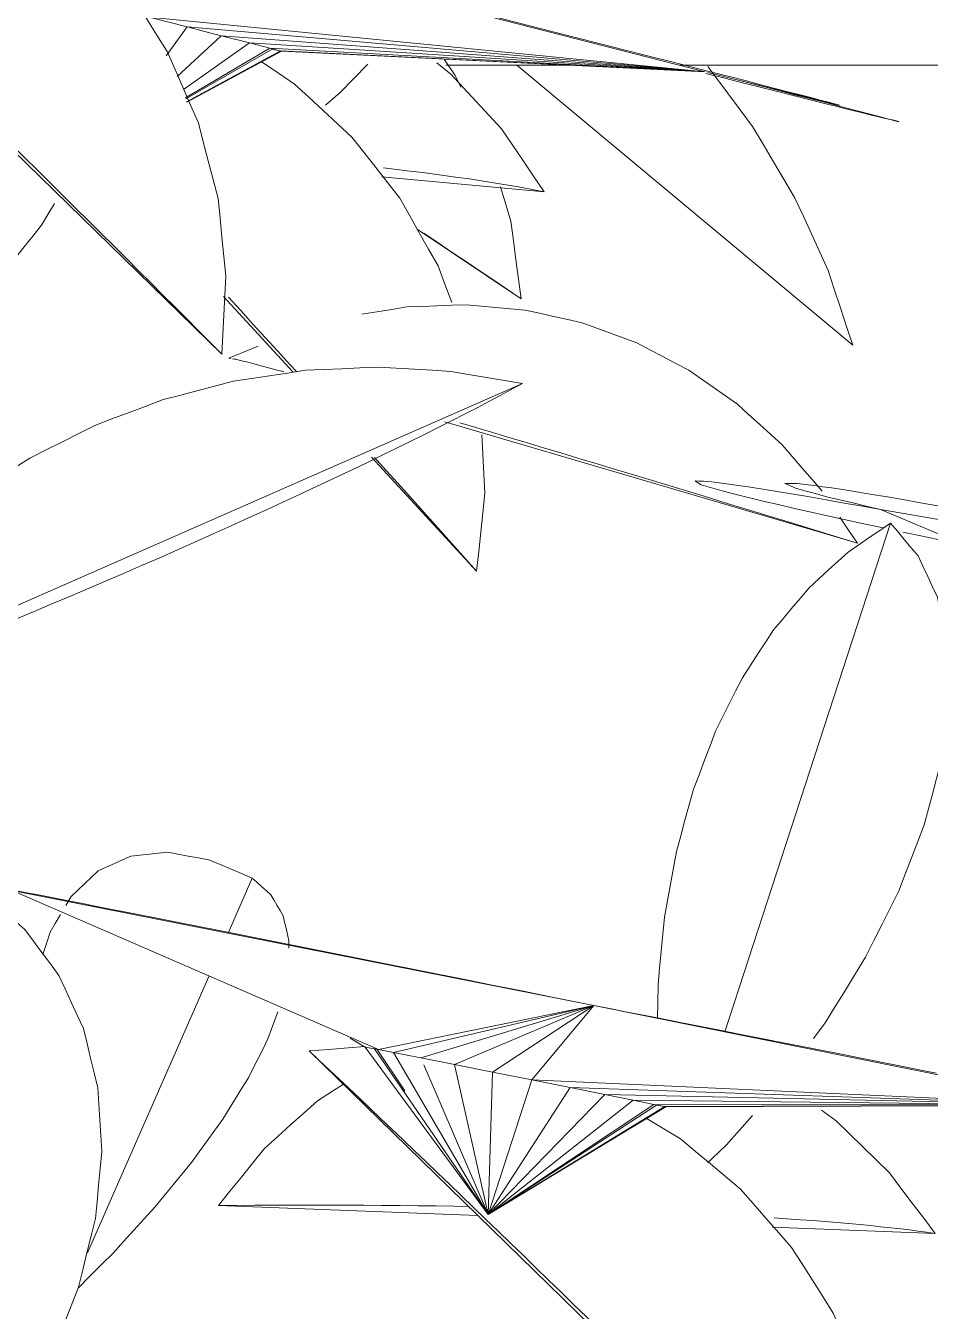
# Model space of a CAD drawing. Header units: metres. Extents: x 13.9 to 26.7, y -0.2 to 3.2.
# Drawn here: x 17.0967 to 17.1461, y 2.4348 to 2.5049 of the extents above; entities that cross this region are included whole.
import ezdxf

# ---------------------------------------------------------------- set-up
doc = ezdxf.new("R2010")
doc.units = ezdxf.units.M
for name, color, linetype, lineweight in [('Importações nas famílias', 10, 'Continuous', 5), ('Quadro estrutural', 7, 'Continuous', 5), ('Vegetação', 7, 'Continuous', 5)]:
    doc.layers.add(name, color=color, linetype=linetype, lineweight=lineweight)

# ---------------------------------------------------------------- blocks, each defined once
blk = doc.blocks.new('Planta_pergolado_12200 - plantas pergolado_skp_Component_12-V1716-Corte 1')
at = {"layer": 'Importações nas famílias'}
for p, q in [((17.11129, 2.486057), (17.107499, 2.490165)), ((17.108442, 2.489397), (17.107772, 2.490125)), ((17.111498, 2.486057), (17.111126, 2.486465)), ((17.121317, 2.475191), (17.115585, 2.481402)), ((17.116389, 2.480674), (17.115738, 2.481392))]:
    blk.add_line(p, q, dxfattribs=at)
at = {"layer": 'Importações nas famílias', "flags": 128}
for points in [[(17.109622, 2.502945), (17.110504, 2.50235), (17.111385, 2.501756)], [(17.111385, 2.501756), (17.112164, 2.501033), (17.112942, 2.50031), (17.113721, 2.499588), (17.1145, 2.498865)], [(17.1145, 2.498865), (17.115157, 2.498032), (17.115814, 2.497198), (17.116472, 2.496364), (17.117129, 2.495531)], [(17.117129, 2.495531), (17.11765, 2.494606), (17.118171, 2.493681), (17.118692, 2.492755), (17.119212, 2.49183)], [(17.119212, 2.49183), (17.119584, 2.490835), (17.119956, 2.489841)], [(17.111126, 2.486465), (17.110455, 2.487198), (17.109784, 2.487931), (17.109113, 2.488664), (17.108442, 2.489397)], [(17.121609, 2.482622), (17.121661, 2.481559), (17.121713, 2.480496), (17.121765, 2.479432)], [(17.118909, 2.477878), (17.118279, 2.478577), (17.117649, 2.479276), (17.117019, 2.479975), (17.116389, 2.480674)], [(17.121765, 2.479432), (17.121653, 2.478372), (17.121541, 2.477311), (17.121429, 2.476251), (17.121317, 2.475191)], [(17.121317, 2.475191), (17.120715, 2.475863), (17.120113, 2.476534), (17.119511, 2.477206), (17.118909, 2.477878)]]:
    blk.add_lwpolyline(points, dxfattribs=at)
blk = doc.blocks.new('Planta_pergolado_12200 - plantas pergolado_skp_Component_12-V1717-Corte 1')
at = {"layer": 'Importações nas famílias'}
for p, q in [((17.119139, 2.502914), (17.119917, 2.502294)), ((17.095572, 2.498575), (17.086016, 2.499449)), ((17.094925, 2.498983), (17.093942, 2.499044)), ((17.124993, 2.495884), (17.116153, 2.496692))]:
    blk.add_line(p, q, dxfattribs=at)
at = {"layer": 'Importações nas famílias', "flags": 128}
for points in [[(17.08868, 2.502415), (17.08944, 2.50303), (17.090199, 2.503644)], [(17.086016, 2.499449), (17.086682, 2.500191), (17.087348, 2.500932), (17.088014, 2.501674), (17.08868, 2.502415)], [(17.119917, 2.502294), (17.120604, 2.501547), (17.121292, 2.5008), (17.121979, 2.500053), (17.122667, 2.499306)], [(17.089974, 2.499262), (17.088985, 2.499309), (17.087995, 2.499355), (17.087005, 2.499402), (17.086016, 2.499449)], [(17.093942, 2.499044), (17.09295, 2.499099), (17.091958, 2.499153), (17.090966, 2.499207), (17.089974, 2.499262)], [(17.122667, 2.499306), (17.123248, 2.498451), (17.12383, 2.497595), (17.124412, 2.496739), (17.124993, 2.495884)], [(17.118381, 2.496924), (17.117668, 2.49701), (17.116955, 2.497096), (17.116241, 2.497182)], [(17.120928, 2.496576), (17.120291, 2.496663), (17.119655, 2.49675), (17.119018, 2.496837), (17.118381, 2.496924)], [(17.12314, 2.496228), (17.122587, 2.496315), (17.122034, 2.496402), (17.121481, 2.496489), (17.120928, 2.496576)], [(17.124993, 2.495884), (17.12453, 2.49597), (17.124067, 2.496056), (17.123604, 2.496142), (17.12314, 2.496228)]]:
    blk.add_lwpolyline(points, dxfattribs=at)
blk = doc.blocks.new('Planta_pergolado_12200 - plantas pergolado_skp_Component_17-V1719-Corte 1')
at = {"layer": 'Importações nas famílias'}
for p, q in [((17.109373, 2.508674), (17.133794, 2.502422)), ((17.133794, 2.502422), (17.103455, 2.505395)), ((17.105521, 2.504869), (17.103455, 2.505395)), ((17.104379, 2.50329), (17.105521, 2.504869)), ((17.104977, 2.502162), (17.107386, 2.504393)), ((17.107386, 2.504393), (17.105521, 2.504869)), ((17.105521, 2.504869), (17.133794, 2.502422)), ((17.108923, 2.503999), (17.107386, 2.504393)), ((17.107386, 2.504393), (17.133794, 2.502422)), ((17.105318, 2.501456), (17.108923, 2.503999)), ((17.105437, 2.500999), (17.110028, 2.503715)), ((17.105452, 2.500942), (17.110165, 2.503664)), ((17.133794, 2.502422), (17.108923, 2.503999)), ((17.110028, 2.503715), (17.108923, 2.503999)), ((17.133794, 2.502422), (17.110028, 2.503715)), ((17.110504, 2.50359), (17.110028, 2.503715)), ((17.11067, 2.503541), (17.110165, 2.503664)), ((17.110504, 2.50359), (17.110623, 2.503558)), ((17.110623, 2.503558), (17.105493, 2.500786)), ((17.105497, 2.500768), (17.11067, 2.503541)), ((17.110623, 2.503558), (17.11067, 2.503541)), ((17.110623, 2.503558), (17.133794, 2.502422)), ((17.11067, 2.503541), (17.133794, 2.502422))]:
    blk.add_line(p, q, dxfattribs=at)
at = {"layer": 'Importações nas famílias', "flags": 128}
for points in [[(17.120121, 2.505974), (17.121466, 2.505633), (17.12281, 2.505291), (17.124155, 2.50495), (17.1255, 2.504609)], [(17.1255, 2.504609), (17.126785, 2.504282), (17.128071, 2.503954), (17.129357, 2.503627), (17.130642, 2.5033)], [(17.130642, 2.5033), (17.131759, 2.503015), (17.132876, 2.502729), (17.133993, 2.502444), (17.13511, 2.502159)], [(17.136939, 2.501546), (17.1359, 2.501808), (17.134862, 2.50207), (17.133823, 2.502332)], [(17.137576, 2.501472), (17.13663, 2.501709), (17.135685, 2.501947), (17.134739, 2.502184), (17.133941, 2.502385)], [(17.13511, 2.502159), (17.135963, 2.50194), (17.136816, 2.501721), (17.137669, 2.501502), (17.138521, 2.501283)], [(17.1358, 2.50191), (17.136803, 2.501654), (17.137806, 2.501397)], [(17.140374, 2.500682), (17.139515, 2.500898), (17.138656, 2.501114), (17.137798, 2.50133), (17.136939, 2.501546)], [(17.14009, 2.500845), (17.139462, 2.501002), (17.138833, 2.501158), (17.138205, 2.501315), (17.137576, 2.501472)], [(17.137806, 2.501397), (17.138614, 2.50119), (17.139422, 2.500983), (17.140231, 2.500776), (17.141039, 2.500568)], [(17.138521, 2.501283), (17.139037, 2.501149), (17.139553, 2.501015), (17.140069, 2.500881), (17.140584, 2.500747)], [(17.141123, 2.500597), (17.140865, 2.500659), (17.140607, 2.500721), (17.140348, 2.500783), (17.14009, 2.500845)], [(17.142855, 2.500063), (17.142235, 2.500218), (17.141614, 2.500372), (17.140994, 2.500527), (17.140374, 2.500682)], [(17.140584, 2.500747), (17.140719, 2.500709), (17.140853, 2.500672), (17.140988, 2.500634), (17.141123, 2.500597)], [(17.141039, 2.500568), (17.141597, 2.500424), (17.142156, 2.50028), (17.142714, 2.500135), (17.143273, 2.499991)], [(17.144213, 2.499729), (17.143873, 2.499813), (17.143534, 2.499896), (17.143194, 2.499979), (17.142855, 2.500063)], [(17.143273, 2.499991), (17.143544, 2.49992), (17.143814, 2.499848), (17.144085, 2.499776), (17.144355, 2.499705)], [(17.144355, 2.499705), (17.14432, 2.499711), (17.144284, 2.499717), (17.144249, 2.499723), (17.144213, 2.499729)]]:
    blk.add_lwpolyline(points, dxfattribs=at)
blk = doc.blocks.new('Planta_pergolado_12200 - plantas pergolado_skp_Component_16-V1720-Corte 1')
for name in ['Planta_pergolado_12200 - plantas pergolado_skp_Component_17-V1719-Corte 1', 'Planta_pergolado_12200 - plantas pergolado_skp_Component_12-V1717-Corte 1', 'Planta_pergolado_12200 - plantas pergolado_skp_Component_12-V1716-Corte 1']:
    blk.add_blockref(name, (0, 0))
blk = doc.blocks.new('Planta_pergolado_12200 - plantas pergolado_skp_Component_12-V1749-Corte 1')
at = {"layer": 'Importações nas famílias'}
for p, q in [((17.117066, 2.515146), (17.121926, 2.527788)), ((17.111775, 2.516543), (17.111983, 2.517428)), ((17.114112, 2.507461), (17.116957, 2.514863)), ((17.111149, 2.513889), (17.111358, 2.514773)), ((17.119595, 2.507668), (17.118913, 2.506843)), ((17.113873, 2.501299), (17.113075, 2.500608))]:
    blk.add_line(p, q, dxfattribs=at)
at = {"layer": 'Importações nas famílias', "flags": 128}
for points in [[(17.11996, 2.531407), (17.120518, 2.531866), (17.121076, 2.532325), (17.121634, 2.532784), (17.122192, 2.533243)], [(17.117912, 2.529216), (17.118424, 2.529764), (17.118936, 2.530312), (17.119448, 2.53086), (17.11996, 2.531407)], [(17.116071, 2.526693), (17.116531, 2.527323), (17.116992, 2.527954), (17.117452, 2.528585), (17.117912, 2.529216)], [(17.114458, 2.523865), (17.114861, 2.524572), (17.115265, 2.525279), (17.115668, 2.525986), (17.116071, 2.526693)], [(17.127265, 2.524845), (17.127115, 2.524032), (17.126965, 2.523219), (17.126815, 2.522405), (17.126665, 2.521592)], [(17.11309, 2.520765), (17.113432, 2.52154), (17.113774, 2.522315), (17.114116, 2.52309), (17.114458, 2.523865)], [(17.126665, 2.521592), (17.12639, 2.520736), (17.126116, 2.51988), (17.125841, 2.519023), (17.125567, 2.518167)], [(17.111983, 2.517428), (17.11226, 2.518262), (17.112537, 2.519097), (17.112813, 2.519931), (17.11309, 2.520765)], [(17.125567, 2.518167), (17.125174, 2.517287), (17.124781, 2.516408), (17.124389, 2.515529), (17.123996, 2.514649)], [(17.123996, 2.514649), (17.123494, 2.513768), (17.122993, 2.512886), (17.122491, 2.512004), (17.12199, 2.511122)], [(17.110597, 2.510188), (17.110735, 2.511113), (17.110873, 2.512039), (17.111011, 2.512964), (17.111149, 2.513889)], [(17.12199, 2.511122), (17.121391, 2.510259), (17.120792, 2.509395), (17.120194, 2.508531), (17.119595, 2.507668)], [(17.110473, 2.508393), (17.110531, 2.509233), (17.110597, 2.510188)], [(17.115371, 2.502833), (17.114622, 2.502066), (17.113873, 2.501299)]]:
    blk.add_lwpolyline(points, dxfattribs=at)
blk = doc.blocks.new('Planta_pergolado_12200 - plantas pergolado_skp_Component_16-V1751-Corte 1')
blk.add_blockref('Planta_pergolado_12200 - plantas pergolado_skp_Component_12-V1749-Corte 1', (0, 0))
blk = doc.blocks.new('Planta_pergolado_12200 - plantas pergolado_skp_-3067460-Corte 1')
for name in ['Planta_pergolado_12200 - plantas pergolado_skp_Component_16-V1751-Corte 1', 'Planta_pergolado_12200 - plantas pergolado_skp_Component_16-V1720-Corte 1']:
    blk.add_blockref(name, (0, 0))
blk = doc.blocks.new('Planta_pergolado_12200 - plantas pergolado_skp_-3067465-Corte 1')
blk.add_blockref('Planta_pergolado_12200 - plantas pergolado_skp_-3067460-Corte 1', (0, 0))
blk = doc.blocks.new('Planta_pergolado_12200 - plantas pergolado_skp_Component_12-V2230-Corte 1')
at = {"layer": 'Importações nas famílias'}
for p, q in [((17.119549, 2.50311), (17.120146, 2.502229)), ((17.120146, 2.502229), (17.12045, 2.501586)), ((17.123749, 2.490047), (17.118065, 2.493839))]:
    blk.add_line(p, q, dxfattribs=at)
at = {"layer": 'Importações nas famílias', "flags": 128}
for points in [[(17.105918, 2.514273), (17.106802, 2.513944), (17.107799, 2.513573)], [(17.107799, 2.513573), (17.108727, 2.513053), (17.109655, 2.512533), (17.110582, 2.512013)], [(17.122625, 2.49615), (17.122875, 2.495306), (17.123177, 2.494283)], [(17.123177, 2.494283), (17.12332, 2.493224), (17.123463, 2.492165), (17.123606, 2.491106), (17.123749, 2.490047)], [(17.120769, 2.492051), (17.11999, 2.492574), (17.119212, 2.493097), (17.118433, 2.49362)], [(17.123749, 2.490047), (17.123004, 2.490548), (17.122259, 2.491049), (17.121514, 2.49155), (17.120769, 2.492051)]]:
    blk.add_lwpolyline(points, dxfattribs=at)
blk = doc.blocks.new('Planta_pergolado_12200 - plantas pergolado_skp_Component_16-V2233-Corte 1')
blk.add_blockref('Planta_pergolado_12200 - plantas pergolado_skp_Component_12-V2230-Corte 1', (0, 0))
blk = doc.blocks.new('Planta_pergolado_12200 - plantas pergolado_skp_-3067414-Corte 1')
blk.add_blockref('Planta_pergolado_12200 - plantas pergolado_skp_Component_16-V2233-Corte 1', (0, 0))
blk = doc.blocks.new('Planta_pergolado_12200 - plantas pergolado_skp_Component_12-V2301-Corte 1')
at = {"layer": 'Importações nas famílias'}
blk.add_line((17.107411, 2.487022), (17.075833, 2.517838), dxfattribs=at)
at = {"layer": 'Importações nas famílias', "flags": 128}
for points in [[(17.075833, 2.517838), (17.0769, 2.517916), (17.077967, 2.517994), (17.078901, 2.518063)], [(17.077996, 2.515801), (17.077455, 2.51631), (17.076914, 2.516819), (17.076374, 2.517328), (17.075833, 2.517838)], [(17.08034, 2.513575), (17.079754, 2.514131), (17.079168, 2.514688), (17.078582, 2.515244), (17.077996, 2.515801)], [(17.09428, 2.514126), (17.095191, 2.513578), (17.096102, 2.513031)], [(17.082838, 2.511185), (17.082214, 2.511782), (17.081589, 2.51238), (17.080964, 2.512977), (17.08034, 2.513575)], [(17.096102, 2.513031), (17.096918, 2.51235), (17.097733, 2.511669), (17.098548, 2.510988), (17.099364, 2.510307)], [(17.085465, 2.508657), (17.084808, 2.509289), (17.084152, 2.509921), (17.083495, 2.510553), (17.082838, 2.511185)], [(17.099364, 2.510307), (17.100064, 2.509509), (17.100764, 2.508711), (17.101464, 2.507913), (17.102164, 2.507115)], [(17.088189, 2.50602), (17.087508, 2.506679), (17.086827, 2.507338), (17.086146, 2.507998), (17.085465, 2.508657)], [(17.102164, 2.507115), (17.102733, 2.506218), (17.103301, 2.505322), (17.10387, 2.504425), (17.104438, 2.503529)], [(17.090981, 2.503302), (17.090283, 2.503982), (17.089585, 2.504661), (17.088887, 2.50534), (17.088189, 2.50602)], [(17.09381, 2.500535), (17.093102, 2.501226), (17.092395, 2.501918), (17.091688, 2.50261), (17.090981, 2.503302)], [(17.104438, 2.503529), (17.104862, 2.502555), (17.105285, 2.501581), (17.105709, 2.500606), (17.106132, 2.499632)], [(17.096644, 2.497748), (17.095935, 2.498444), (17.095227, 2.499141), (17.094518, 2.499838), (17.09381, 2.500535)], [(17.106132, 2.499632), (17.106401, 2.498604), (17.10667, 2.497575), (17.106938, 2.496546), (17.107207, 2.495518)], [(17.099452, 2.494972), (17.09875, 2.495666), (17.098048, 2.49636), (17.097346, 2.497054), (17.096644, 2.497748)], [(17.107207, 2.495518), (17.107314, 2.494459), (17.107421, 2.493399), (17.107529, 2.49234), (17.107636, 2.491281)], [(17.102203, 2.492239), (17.101515, 2.492923), (17.100827, 2.493606), (17.10014, 2.494289), (17.099452, 2.494972)], [(17.104865, 2.489579), (17.1042, 2.490244), (17.103534, 2.490909), (17.102868, 2.491574), (17.102203, 2.492239)], [(17.107636, 2.491281), (17.10758, 2.490216), (17.107523, 2.489151), (17.107467, 2.488087), (17.107411, 2.487022)], [(17.107411, 2.487022), (17.106774, 2.487661), (17.106138, 2.488301), (17.105502, 2.48894), (17.104865, 2.489579)]]:
    blk.add_lwpolyline(points, dxfattribs=at)
blk = doc.blocks.new('Planta_pergolado_12200 - plantas pergolado_skp_Component_16-V2303-Corte 1')
blk.add_blockref('Planta_pergolado_12200 - plantas pergolado_skp_Component_12-V2301-Corte 1', (0, 0))
blk = doc.blocks.new('Planta_pergolado_12200 - plantas pergolado_skp_Component_12-V2300-Corte 1')
at = {"layer": 'Importações nas famílias'}
for p, q in [((17.072737, 2.527254), (17.071413, 2.524247)), ((17.062561, 2.525763), (17.062848, 2.526251)), ((17.074736, 2.523829), (17.074728, 2.523431)), ((17.070372, 2.521885), (17.063737, 2.506818))]:
    blk.add_line(p, q, dxfattribs=at)
at = {"layer": 'Importações nas famílias', "flags": 128}
for points in [[(17.064326, 2.527648), (17.06477, 2.527851), (17.065213, 2.528054), (17.065656, 2.528256), (17.066099, 2.528459)], [(17.066099, 2.528459), (17.066605, 2.52851), (17.067111, 2.528562), (17.067617, 2.528613), (17.068124, 2.528664)], [(17.068124, 2.528664), (17.068681, 2.528563), (17.069239, 2.528462), (17.069796, 2.528361), (17.070354, 2.528259)], [(17.070354, 2.528259), (17.07095, 2.528008), (17.071545, 2.527756), (17.072141, 2.527505), (17.072737, 2.527254)], [(17.062848, 2.526251), (17.063218, 2.5266), (17.063587, 2.52695), (17.063957, 2.527299), (17.064326, 2.527648)], [(17.072737, 2.527254), (17.072989, 2.527028), (17.073242, 2.526802), (17.073494, 2.526577), (17.073747, 2.526351)], [(17.073747, 2.526351), (17.073914, 2.526065), (17.074081, 2.525778), (17.074248, 2.525492), (17.074415, 2.525205)], [(17.061699, 2.5243), (17.061987, 2.524788), (17.062274, 2.525275)], [(17.074415, 2.525205), (17.074495, 2.524861), (17.074576, 2.524517), (17.074656, 2.524173), (17.074736, 2.523829)], [(17.061308, 2.523088), (17.061501, 2.523685), (17.061699, 2.5243)], [(17.074138, 2.519957), (17.073955, 2.519465), (17.073772, 2.518973), (17.07359, 2.518482)], [(17.07359, 2.518482), (17.073322, 2.517951), (17.073055, 2.517421), (17.072787, 2.51689), (17.07252, 2.516359)], [(17.07252, 2.516359), (17.07217, 2.515796), (17.071821, 2.515232), (17.071472, 2.514668), (17.071122, 2.514105)], [(17.071122, 2.514105), (17.070695, 2.513514), (17.070268, 2.512924), (17.06984, 2.512333), (17.069413, 2.511743)], [(17.069413, 2.511743), (17.068912, 2.511132), (17.068412, 2.510521), (17.067911, 2.509911), (17.067411, 2.5093)], [(17.067411, 2.5093), (17.066842, 2.508676), (17.066274, 2.508052), (17.065706, 2.507428), (17.065138, 2.506803)], [(17.065138, 2.506803), (17.064508, 2.506173), (17.063879, 2.505542), (17.063249, 2.504911)]]:
    blk.add_lwpolyline(points, dxfattribs=at)
blk = doc.blocks.new('Planta_pergolado_12200 - plantas pergolado_skp_Component_12-V1669-Corte 1')
at = {"layer": 'Importações nas famílias'}
for p, q in [((17.086451, 2.573539), (17.087228, 2.572919)), ((17.067434, 2.568784), (17.053327, 2.570074)), ((17.092304, 2.566509), (17.083464, 2.567317))]:
    blk.add_line(p, q, dxfattribs=at)
at = {"layer": 'Importações nas famílias', "flags": 128}
for points in [[(17.059029, 2.575498), (17.059864, 2.575971), (17.06048, 2.57632)], [(17.055991, 2.57304), (17.056751, 2.573655), (17.05751, 2.574269), (17.05827, 2.574884), (17.059029, 2.575498)], [(17.053327, 2.570074), (17.053993, 2.570816), (17.054659, 2.571557), (17.055325, 2.572299), (17.055991, 2.57304)], [(17.087228, 2.572919), (17.087915, 2.572172), (17.088603, 2.571425), (17.08929, 2.570678), (17.089978, 2.569931)], [(17.057286, 2.569887), (17.056296, 2.569934), (17.055306, 2.56998), (17.054317, 2.570027), (17.053327, 2.570074)], [(17.061253, 2.56967), (17.060261, 2.569724), (17.059269, 2.569778), (17.058277, 2.569832), (17.057286, 2.569887)], [(17.065186, 2.569425), (17.064203, 2.569486), (17.06322, 2.569547), (17.062237, 2.569608), (17.061253, 2.56967)], [(17.089978, 2.569931), (17.09056, 2.569076), (17.091141, 2.56822), (17.091723, 2.567365), (17.092304, 2.566509)], [(17.066957, 2.569301), (17.06615, 2.569357), (17.065186, 2.569425)], [(17.085693, 2.567549), (17.084979, 2.567635), (17.084266, 2.567721), (17.083553, 2.567807)], [(17.088239, 2.567201), (17.087603, 2.567288), (17.086966, 2.567375), (17.086329, 2.567462), (17.085693, 2.567549)], [(17.090451, 2.566853), (17.089898, 2.56694), (17.089345, 2.567027), (17.088792, 2.567114), (17.088239, 2.567201)], [(17.092304, 2.566509), (17.091841, 2.566595), (17.091378, 2.566681), (17.090915, 2.566767), (17.090451, 2.566853)]]:
    blk.add_lwpolyline(points, dxfattribs=at)
blk = doc.blocks.new('Planta_pergolado_12200 - plantas pergolado_skp_Component_12-V1670-Corte 1')
at = {"layer": 'Importações nas famílias'}
blk.add_line((17.032719, 2.549735), (17.041352, 2.587823), dxfattribs=at)
at = {"layer": 'Importações nas famílias', "flags": 128}
for points in [[(17.039697, 2.586102), (17.040111, 2.586532), (17.040525, 2.586963), (17.040939, 2.587393), (17.041352, 2.587823)], [(17.041352, 2.587823), (17.041907, 2.587281), (17.042462, 2.58674), (17.043016, 2.586198), (17.043571, 2.585656)], [(17.038169, 2.584015), (17.038551, 2.584537), (17.038933, 2.585059), (17.039315, 2.58558), (17.039697, 2.586102)], [(17.043571, 2.585656), (17.044001, 2.585007), (17.044432, 2.584358), (17.044862, 2.583708), (17.045292, 2.583059)], [(17.036786, 2.581586), (17.037132, 2.582193), (17.037478, 2.5828), (17.037824, 2.583408), (17.038169, 2.584015)], [(17.045292, 2.583059), (17.045588, 2.582318), (17.045884, 2.581576), (17.046179, 2.580835), (17.046475, 2.580093)], [(17.035562, 2.57884), (17.035868, 2.579526), (17.036174, 2.580213), (17.03648, 2.580899), (17.036786, 2.581586)], [(17.046475, 2.580093), (17.046629, 2.579277), (17.046783, 2.578461), (17.046938, 2.577645), (17.047092, 2.576829)], [(17.034512, 2.575809), (17.034774, 2.576567), (17.035037, 2.577325), (17.0353, 2.578082), (17.035562, 2.57884)], [(17.047092, 2.576829), (17.047101, 2.575957), (17.04711, 2.575085), (17.04712, 2.574213), (17.047129, 2.573341)], [(17.033646, 2.572527), (17.033862, 2.573348), (17.034079, 2.574168), (17.034295, 2.574989), (17.034512, 2.575809)], [(17.047129, 2.573341), (17.046993, 2.572434), (17.046857, 2.571527), (17.04672, 2.57062), (17.046584, 2.569713)], [(17.032975, 2.56903), (17.033143, 2.569904), (17.03331, 2.570778), (17.033478, 2.571653), (17.033646, 2.572527)], [(17.046584, 2.569713), (17.046306, 2.568792), (17.046028, 2.567871), (17.04575, 2.56695), (17.045471, 2.56603)], [(17.032506, 2.565356), (17.032623, 2.566274), (17.03274, 2.567193), (17.032858, 2.568111), (17.032975, 2.56903)], [(17.045471, 2.56603), (17.045058, 2.565116), (17.044644, 2.564203), (17.04423, 2.56329), (17.043816, 2.562377)], [(17.032244, 2.561547), (17.032309, 2.562499), (17.032375, 2.563451), (17.03244, 2.564404), (17.032506, 2.565356)], [(17.043816, 2.562377), (17.043277, 2.561493), (17.042737, 2.560608), (17.042197, 2.559724), (17.041658, 2.55884)], [(17.032192, 2.557644), (17.032205, 2.55862), (17.032218, 2.559596), (17.032231, 2.560571), (17.032244, 2.561547)], [(17.041658, 2.55884), (17.041005, 2.558006), (17.040352, 2.557172), (17.039699, 2.556338), (17.039046, 2.555503)], [(17.032351, 2.553692), (17.032311, 2.55468), (17.032272, 2.555668), (17.032232, 2.556656), (17.032192, 2.557644)], [(17.039046, 2.555503), (17.038295, 2.554739), (17.037545, 2.553974), (17.036794, 2.553209), (17.036043, 2.552444)], [(17.032719, 2.549735), (17.032627, 2.550724), (17.032535, 2.551714), (17.032443, 2.552703), (17.032351, 2.553692)], [(17.036043, 2.552444), (17.035212, 2.551767), (17.034381, 2.551089), (17.03355, 2.550412), (17.032719, 2.549735)]]:
    blk.add_lwpolyline(points, dxfattribs=at)
blk = doc.blocks.new('Planta_pergolado_12200 - plantas pergolado_skp_Component_17-V2331-Corte 1')
at = {"layer": 'Importações nas famílias'}
for p, q in [((17.095964, 2.457756), (17.11596, 2.449084)), ((17.127706, 2.451493), (17.095964, 2.457756)), ((17.11596, 2.449084), (17.127706, 2.451493)), ((17.116787, 2.448923), (17.127706, 2.451493)), ((17.118275, 2.448632), (17.127706, 2.451493)), ((17.120114, 2.448269), (17.127706, 2.451493)), ((17.122181, 2.44786), (17.127706, 2.451493)), ((17.124333, 2.447432), (17.127706, 2.451493)), ((17.127706, 2.451493), (17.15458, 2.446092)), ((17.114417, 2.449707), (17.115242, 2.449221)), ((17.121949, 2.440094), (17.115242, 2.449221)), ((17.115242, 2.449221), (17.115752, 2.449124)), ((17.121949, 2.440094), (17.115752, 2.449124)), ((17.115752, 2.449124), (17.11596, 2.449084)), ((17.117405, 2.446837), (17.115893, 2.449081)), ((17.11596, 2.449084), (17.116787, 2.448923)), ((17.121949, 2.440094), (17.116787, 2.448923)), ((17.116787, 2.448923), (17.118275, 2.448632)), ((17.118275, 2.448632), (17.120114, 2.448269)), ((17.121949, 2.440094), (17.118439, 2.448249)), ((17.121949, 2.440094), (17.120114, 2.448269)), ((17.120114, 2.448269), (17.122181, 2.44786)), ((17.121949, 2.440094), (17.122181, 2.44786)), ((17.122181, 2.44786), (17.124333, 2.447432)), ((17.121949, 2.440094), (17.124333, 2.447432)), ((17.121949, 2.440094), (17.126424, 2.447015)), ((17.154786, 2.446051), (17.124333, 2.447432)), ((17.126424, 2.447015), (17.124333, 2.447432)), ((17.128311, 2.446638), (17.126424, 2.447015)), ((17.126424, 2.447015), (17.154786, 2.446051)), ((17.121949, 2.440094), (17.128311, 2.446638)), ((17.121949, 2.440094), (17.129867, 2.446325)), ((17.121949, 2.440094), (17.130984, 2.446098)), ((17.129867, 2.446325), (17.128311, 2.446638)), ((17.128311, 2.446638), (17.154786, 2.446051)), ((17.154786, 2.446051), (17.129867, 2.446325)), ((17.130984, 2.446098), (17.129867, 2.446325)), ((17.154786, 2.446051), (17.130984, 2.446098)), ((17.131466, 2.445999), (17.130984, 2.446098)), ((17.121949, 2.440094), (17.131125, 2.446055)), ((17.131588, 2.445974), (17.121949, 2.440094)), ((17.121949, 2.440094), (17.131635, 2.445959)), ((17.131635, 2.445959), (17.131125, 2.446055)), ((17.131466, 2.445999), (17.131588, 2.445974)), ((17.131588, 2.445974), (17.154786, 2.446051)), ((17.131588, 2.445974), (17.131635, 2.445959)), ((17.131635, 2.445959), (17.154786, 2.446051))]:
    blk.add_line(p, q, dxfattribs=at)
at = {"layer": 'Importações nas famílias', "flags": 128}
for points in [[(17.096036, 2.457786), (17.096766, 2.457643), (17.097496, 2.457501), (17.098226, 2.457358), (17.098956, 2.457215)], [(17.098956, 2.457215), (17.099906, 2.457028), (17.100855, 2.456841), (17.101805, 2.456654), (17.102755, 2.456467)], [(17.102755, 2.456467), (17.103859, 2.456249), (17.104963, 2.456031), (17.106067, 2.455812), (17.107172, 2.455594)], [(17.107172, 2.455594), (17.108355, 2.455359), (17.109539, 2.455124), (17.110723, 2.454889), (17.111906, 2.454655)], [(17.111906, 2.454655), (17.113089, 2.454419), (17.114271, 2.454184), (17.115454, 2.453948), (17.116636, 2.453713)], [(17.116636, 2.453713), (17.117737, 2.453493), (17.118838, 2.453273), (17.119939, 2.453054), (17.121039, 2.452834)], [(17.121039, 2.452834), (17.121983, 2.452644), (17.122927, 2.452455), (17.123871, 2.452266), (17.124815, 2.452076)], [(17.124815, 2.452076), (17.125537, 2.45193), (17.12626, 2.451784), (17.126983, 2.451638), (17.127706, 2.451493)], [(17.127706, 2.451493), (17.128576, 2.451322), (17.129447, 2.451152), (17.130317, 2.450981), (17.131188, 2.450811)], [(17.131188, 2.450811), (17.132323, 2.450587), (17.133459, 2.450363), (17.134595, 2.450139), (17.13573, 2.449915)], [(17.13573, 2.449915), (17.137034, 2.449657), (17.138338, 2.449399), (17.139642, 2.449141), (17.140946, 2.448883)], [(17.140946, 2.448883), (17.142306, 2.448612), (17.143667, 2.448342), (17.145028, 2.448072), (17.146388, 2.447801)]]:
    blk.add_lwpolyline(points, dxfattribs=at)
blk = doc.blocks.new('Planta_pergolado_12200 - plantas pergolado_skp_Component_16-V2332-Corte 1')
for name, p in [('Planta_pergolado_12200 - plantas pergolado_skp_Component_17-V2331-Corte 1', (0, 0)), ('Planta_pergolado_12200 - plantas pergolado_skp_Component_12-V2300-Corte 1', (0.03634, -0.068817)), ('Planta_pergolado_12200 - plantas pergolado_skp_Component_12-V2301-Corte 1', (0.03634, -0.068817))]:
    blk.add_blockref(name, p)
at = {"rotation": 2.999999999999923}
for name in ['Planta_pergolado_12200 - plantas pergolado_skp_Component_12-V1670-Corte 1', 'Planta_pergolado_12200 - plantas pergolado_skp_Component_12-V1669-Corte 1']:
    blk.add_blockref(name, (0.21178, -1.018472), dxfattribs=at)
blk = doc.blocks.new('Planta_pergolado_12200 - plantas pergolado_skp_Component_12-V2344-Corte 1')
at = {"layer": 'Importações nas famílias'}
for p, q in [((17.107896, 2.486781), (17.107803, 2.486794)), ((17.110783, 2.486057), (17.110751, 2.486066)), ((17.11959, 2.483326), (17.142092, 2.476705))]:
    blk.add_line(p, q, dxfattribs=at)
at = {"layer": 'Importações nas famílias', "flags": 128}
for points in [[(17.11506, 2.489196), (17.115877, 2.489329), (17.116694, 2.489463), (17.117511, 2.489596)], [(17.117511, 2.489596), (17.118324, 2.489626), (17.119137, 2.489657), (17.119951, 2.489688), (17.120764, 2.489718)], [(17.120764, 2.489718), (17.121564, 2.489646), (17.122364, 2.489574), (17.123164, 2.489502), (17.123964, 2.489429)], [(17.123964, 2.489429), (17.124742, 2.489255), (17.12552, 2.489081), (17.126299, 2.488906), (17.127077, 2.488732)], [(17.127077, 2.488732), (17.127824, 2.488457), (17.128572, 2.488183), (17.12932, 2.487908), (17.130067, 2.487633)], [(17.107803, 2.486794), (17.108601, 2.487127), (17.109399, 2.48746)], [(17.130067, 2.487633), (17.130776, 2.487262), (17.131485, 2.48689), (17.132194, 2.486518), (17.132902, 2.486147)], [(17.108173, 2.48674), (17.108081, 2.486754), (17.107988, 2.486767)], [(17.109164, 2.486495), (17.108916, 2.486557), (17.108669, 2.486618), (17.108421, 2.486679), (17.108173, 2.48674)], [(17.110751, 2.486066), (17.110354, 2.486173), (17.109957, 2.486281), (17.109561, 2.486388), (17.109164, 2.486495)], [(17.132902, 2.486147), (17.133564, 2.485682), (17.134226, 2.485217), (17.134889, 2.484752), (17.135551, 2.484288)], [(17.135551, 2.484288), (17.136159, 2.483735), (17.136766, 2.483183), (17.137374, 2.48263), (17.137982, 2.482078)], [(17.122137, 2.48276), (17.121268, 2.483017), (17.120398, 2.483274)], [(17.125908, 2.481633), (17.124966, 2.481915), (17.124023, 2.482197), (17.12308, 2.482478), (17.122137, 2.48276)], [(17.137982, 2.482078), (17.138529, 2.481443), (17.139077, 2.480809), (17.139624, 2.480175), (17.140171, 2.47954)], [(17.129884, 2.480436), (17.12889, 2.480736), (17.127896, 2.481035), (17.126902, 2.481334), (17.125908, 2.481633)], [(17.13397, 2.479196), (17.132948, 2.479506), (17.131927, 2.479816), (17.130905, 2.480126), (17.129884, 2.480436)], [(17.138071, 2.477943), (17.137046, 2.478256), (17.136021, 2.478569), (17.134995, 2.478883), (17.13397, 2.479196)], [(17.142092, 2.476705), (17.141086, 2.477014), (17.140081, 2.477324), (17.139076, 2.477633), (17.138071, 2.477943)], [(17.141131, 2.478123), (17.141611, 2.477414), (17.142092, 2.476705)]]:
    blk.add_lwpolyline(points, dxfattribs=at)
blk = doc.blocks.new('Planta_pergolado_12200 - plantas pergolado_skp_Component_12-V1701-Corte 1')
at = {"layer": 'Importações nas famílias'}
blk.add_line((17.030537, 2.598221), (17.072236, 2.613986), dxfattribs=at)
at = {"layer": 'Importações nas famílias', "flags": 128}
for points in [[(17.0565, 2.614932), (17.057487, 2.615029), (17.058475, 2.615126), (17.059463, 2.615224), (17.060451, 2.615321)], [(17.060451, 2.615321), (17.061443, 2.615314), (17.062436, 2.615306), (17.063428, 2.615299), (17.06442, 2.615292)], [(17.06442, 2.615292), (17.065406, 2.61518), (17.066392, 2.615069), (17.067378, 2.614957), (17.068363, 2.614845)], [(17.05261, 2.614129), (17.053582, 2.61433), (17.054555, 2.614531), (17.055527, 2.614731), (17.0565, 2.614932)], [(17.068363, 2.614845), (17.069332, 2.61463), (17.0703, 2.614416), (17.071268, 2.614201), (17.072236, 2.613986)], [(17.048825, 2.612922), (17.049771, 2.613224), (17.050718, 2.613526), (17.051664, 2.613827), (17.05261, 2.614129)], [(17.072236, 2.613986), (17.071612, 2.613692), (17.070987, 2.613398), (17.070362, 2.613103), (17.069737, 2.612809)], [(17.045187, 2.611323), (17.046097, 2.611723), (17.047006, 2.612122), (17.047916, 2.612522), (17.048825, 2.612922)], [(17.069737, 2.612809), (17.069, 2.612481), (17.068262, 2.612153), (17.067524, 2.611824), (17.066786, 2.611496)], [(17.041737, 2.609351), (17.0426, 2.609844), (17.043462, 2.610337), (17.044325, 2.61083), (17.045187, 2.611323)], [(17.066786, 2.611496), (17.065953, 2.611141), (17.06512, 2.610787), (17.064286, 2.610432), (17.063453, 2.610077)], [(17.063453, 2.610077), (17.062544, 2.609704), (17.061634, 2.609332), (17.060725, 2.608959), (17.059815, 2.608586)], [(17.038512, 2.607027), (17.039319, 2.607608), (17.040125, 2.608189), (17.040931, 2.60877), (17.041737, 2.609351)], [(17.059815, 2.608586), (17.058851, 2.608204), (17.057887, 2.607821), (17.056923, 2.607439), (17.055959, 2.607057)], [(17.035549, 2.604377), (17.03629, 2.605039), (17.037031, 2.605702), (17.037772, 2.606364), (17.038512, 2.607027)], [(17.055959, 2.607057), (17.054963, 2.606674), (17.053966, 2.606292), (17.05297, 2.605909), (17.051974, 2.605527)], [(17.051974, 2.605527), (17.050969, 2.605153), (17.049964, 2.604779), (17.048959, 2.604405), (17.047954, 2.604031)], [(17.032881, 2.601431), (17.033548, 2.602167), (17.034215, 2.602904), (17.034882, 2.60364), (17.035549, 2.604377)], [(17.047954, 2.604031), (17.046964, 2.603674), (17.045974, 2.603317), (17.044983, 2.602961), (17.043993, 2.602604)], [(17.043993, 2.602604), (17.043041, 2.602273), (17.042089, 2.601942), (17.041137, 2.601611), (17.040185, 2.60128)], [(17.030537, 2.598221), (17.031123, 2.599023), (17.031709, 2.599826), (17.032295, 2.600628), (17.032881, 2.601431)], [(17.040185, 2.60128), (17.039293, 2.600983), (17.038401, 2.600685), (17.03751, 2.600388), (17.036618, 2.600091)], [(17.036618, 2.600091), (17.035808, 2.599834), (17.034997, 2.599577), (17.034187, 2.59932), (17.033377, 2.599063)], [(17.033377, 2.599063), (17.032667, 2.598852), (17.031957, 2.598642), (17.031247, 2.598431), (17.030537, 2.598221)]]:
    blk.add_lwpolyline(points, dxfattribs=at)
blk = doc.blocks.new('Planta_pergolado_12200 - plantas pergolado_skp_Component_12-V2345-Corte 1')
at = {"layer": 'Importações nas famílias'}
for p, q in [((17.134867, 2.450054), (17.143899, 2.477804)), ((17.140332, 2.450547), (17.139694, 2.449687))]:
    blk.add_line(p, q, dxfattribs=at)
at = {"layer": 'Importações nas famílias', "flags": 128}
for points in [[(17.141587, 2.476223), (17.142165, 2.476618), (17.142743, 2.477013), (17.143321, 2.477409), (17.143899, 2.477804)], [(17.143899, 2.477804), (17.144276, 2.477357), (17.144653, 2.47691), (17.14503, 2.476462), (17.145408, 2.476015)], [(17.139454, 2.474273), (17.139987, 2.47476), (17.14052, 2.475248), (17.141053, 2.475735), (17.141587, 2.476223)], [(17.145408, 2.476015), (17.14567, 2.475452), (17.145932, 2.47489), (17.146195, 2.474327), (17.146457, 2.473765)], [(17.137523, 2.471978), (17.138006, 2.472551), (17.138488, 2.473125), (17.138971, 2.473699), (17.139454, 2.474273)], [(17.146457, 2.473765), (17.146599, 2.4731), (17.14674, 2.472436), (17.146882, 2.471771), (17.147023, 2.471106)], [(17.135817, 2.469361), (17.136244, 2.470015), (17.13667, 2.470669), (17.137097, 2.471323), (17.137523, 2.471978)], [(17.147023, 2.471106), (17.147041, 2.470355), (17.147058, 2.469604), (17.147075, 2.468853), (17.147093, 2.468102)], [(17.134354, 2.466453), (17.13472, 2.46718), (17.135086, 2.467907), (17.135451, 2.468634), (17.135817, 2.469361)], [(17.147093, 2.468102), (17.146985, 2.467282), (17.146878, 2.466462), (17.146771, 2.465642), (17.146663, 2.464822)], [(17.13315, 2.463286), (17.133451, 2.464078), (17.133752, 2.46487), (17.134053, 2.465662), (17.134354, 2.466453)], [(17.146663, 2.464822), (17.146434, 2.463953), (17.146205, 2.463083), (17.145975, 2.462214), (17.145746, 2.461344)], [(17.13222, 2.459895), (17.132452, 2.460743), (17.132685, 2.461591), (17.132918, 2.462438), (17.13315, 2.463286)], [(17.145746, 2.461344), (17.1454, 2.460445), (17.145054, 2.459547), (17.144707, 2.458648), (17.144361, 2.457749)], [(17.131572, 2.456317), (17.131734, 2.457212), (17.131896, 2.458106), (17.132058, 2.459001), (17.13222, 2.459895)], [(17.144361, 2.457749), (17.143907, 2.456842), (17.143452, 2.455935), (17.142997, 2.455029), (17.142542, 2.454122)], [(17.131214, 2.452593), (17.131304, 2.453524), (17.131393, 2.454455), (17.131482, 2.455386), (17.131572, 2.456317)], [(17.142542, 2.454122), (17.14199, 2.453228), (17.141437, 2.452334), (17.140885, 2.451441), (17.140332, 2.450547)], [(17.131185, 2.450793), (17.131199, 2.451636), (17.131214, 2.452593)], [(17.136366, 2.445498), (17.135659, 2.444693), (17.134951, 2.443888)], [(17.134951, 2.443888), (17.13419, 2.443156), (17.133941, 2.442916)]]:
    blk.add_lwpolyline(points, dxfattribs=at)
blk = doc.blocks.new('Planta_pergolado_12200 - plantas pergolado_skp_Component_17-V2346-Corte 1')
at = {"layer": 'Importações nas famílias'}
for p, q in [((17.143354, 2.478542), (17.165043, 2.469436)), ((17.169479, 2.474098), (17.143354, 2.478542)), ((17.145653, 2.477085), (17.144581, 2.477314))]:
    blk.add_line(p, q, dxfattribs=at)
at = {"layer": 'Importações nas famílias', "flags": 128}
for points in [[(17.133562, 2.4799), (17.13348, 2.479951), (17.133399, 2.480003), (17.133318, 2.480054), (17.133237, 2.480106)], [(17.133237, 2.480106), (17.133466, 2.480095), (17.133696, 2.480084), (17.133926, 2.480073), (17.134156, 2.480062)], [(17.135108, 2.479458), (17.134721, 2.479569), (17.134335, 2.479679), (17.133948, 2.47979), (17.133562, 2.4799)], [(17.134156, 2.480062), (17.13468, 2.479989), (17.135205, 2.479916), (17.13573, 2.479843), (17.136255, 2.479771)], [(17.136255, 2.479771), (17.13704, 2.479641), (17.137824, 2.479511), (17.138608, 2.479382), (17.139393, 2.479252)], [(17.138134, 2.479967), (17.138302, 2.479968), (17.138471, 2.47997), (17.138639, 2.479971), (17.138807, 2.479973)], [(17.138708, 2.479712), (17.138564, 2.479776), (17.138421, 2.479839), (17.138278, 2.479903), (17.138134, 2.479967)], [(17.138807, 2.479973), (17.139275, 2.479912), (17.139743, 2.479851), (17.140211, 2.479791), (17.140679, 2.47973)], [(17.140679, 2.47973), (17.141415, 2.479611), (17.142152, 2.479492), (17.142888, 2.479374), (17.143624, 2.479255)], [(17.13777, 2.478811), (17.137104, 2.478973), (17.136439, 2.479134), (17.135773, 2.479296), (17.135108, 2.479458)], [(17.140488, 2.479226), (17.140043, 2.479348), (17.139598, 2.479469), (17.139153, 2.479591), (17.138708, 2.479712)], [(17.139393, 2.479252), (17.140383, 2.479075), (17.141373, 2.478897), (17.142364, 2.47872), (17.143354, 2.478542)], [(17.143354, 2.478542), (17.142638, 2.478713), (17.141921, 2.478884), (17.141205, 2.479055), (17.140488, 2.479226)], [(17.143624, 2.479255), (17.144578, 2.479086), (17.145532, 2.478917), (17.146487, 2.478749), (17.147441, 2.47858)], [(17.141367, 2.478001), (17.140467, 2.478204), (17.139568, 2.478406), (17.138669, 2.478608), (17.13777, 2.478811)], [(17.14351, 2.477543), (17.142438, 2.477772), (17.141367, 2.478001)], [(17.147906, 2.476624), (17.146824, 2.476845), (17.145653, 2.477085)]]:
    blk.add_lwpolyline(points, dxfattribs=at)
blk = doc.blocks.new('Planta_pergolado_12200 - plantas pergolado_skp_Component_16-V2347-Corte 1')
for name in ['Planta_pergolado_12200 - plantas pergolado_skp_Component_12-V2344-Corte 1', 'Planta_pergolado_12200 - plantas pergolado_skp_Component_17-V2346-Corte 1', 'Planta_pergolado_12200 - plantas pergolado_skp_Component_12-V2345-Corte 1']:
    blk.add_blockref(name, (0, 0))
at = {"rotation": 2.999999999999923}
blk.add_blockref('Planta_pergolado_12200 - plantas pergolado_skp_Component_12-V1701-Corte 1', (0.21178, -1.018472), dxfattribs=at)
blk = doc.blocks.new('Planta_pergolado_12200 - plantas pergolado_skp_-3067416-Corte 1')
for name in ['Planta_pergolado_12200 - plantas pergolado_skp_Component_16-V2303-Corte 1', 'Planta_pergolado_12200 - plantas pergolado_skp_Component_16-V2347-Corte 1', 'Planta_pergolado_12200 - plantas pergolado_skp_Component_16-V2332-Corte 1']:
    blk.add_blockref(name, (0, 0))
blk = doc.blocks.new('Planta_pergolado_12200 - plantas pergolado_skp_Component_12-V2444-Corte 1')
at = {"layer": 'Importações nas famílias'}
blk.add_line((17.095683, 2.491671), (17.092336, 2.498871), dxfattribs=at)
at = {"layer": 'Importações nas famílias', "flags": 128}
for points in [[(17.09757, 2.494063), (17.097924, 2.494647), (17.098278, 2.49523)], [(17.095683, 2.491671), (17.096155, 2.492269), (17.096627, 2.492867), (17.097099, 2.493465), (17.09757, 2.494063)]]:
    blk.add_lwpolyline(points, dxfattribs=at)
blk = doc.blocks.new('Planta_pergolado_12200 - plantas pergolado_skp_Component_12-V2445-Corte 1')
at = {"layer": 'Importações nas famílias'}
blk.add_line((17.141839, 2.487514), (17.123516, 2.502776), dxfattribs=at)
at = {"layer": 'Importações nas famílias', "flags": 128}
for points in [[(17.136373, 2.499433), (17.135689, 2.500355), (17.135004, 2.501276), (17.134319, 2.502198), (17.133941, 2.502706)], [(17.13867, 2.495574), (17.138096, 2.496539), (17.137522, 2.497504), (17.136947, 2.498468), (17.136373, 2.499433)], [(17.140499, 2.491586), (17.140041, 2.492583), (17.139584, 2.49358), (17.139127, 2.494577), (17.13867, 2.495574)], [(17.141839, 2.487514), (17.141504, 2.488532), (17.141169, 2.48955), (17.140834, 2.490568), (17.140499, 2.491586)]]:
    blk.add_lwpolyline(points, dxfattribs=at)
blk = doc.blocks.new('Planta_pergolado_12200 - plantas pergolado_skp_Component_16-V2446-Corte 1')
for name in ['Planta_pergolado_12200 - plantas pergolado_skp_Component_12-V2445-Corte 1', 'Planta_pergolado_12200 - plantas pergolado_skp_Component_12-V2444-Corte 1']:
    blk.add_blockref(name, (0, 0))
blk = doc.blocks.new('Planta_pergolado_12200 - plantas pergolado_skp_-V2459-Corte 1')
blk.add_blockref('Planta_pergolado_12200 - plantas pergolado_skp_Component_16-V2446-Corte 1', (0, 0))
blk = doc.blocks.new('Planta_pergolado_12200 - plantas pergolado_skp_-3067418-Corte 1')
blk.add_blockref('Planta_pergolado_12200 - plantas pergolado_skp_-V2459-Corte 1', (0, 0))
blk = doc.blocks.new('Planta_pergolado_12200 - plantas pergolado_skp_-3067421-Corte 1')
for name in ['Planta_pergolado_12200 - plantas pergolado_skp_-3067414-Corte 1', 'Planta_pergolado_12200 - plantas pergolado_skp_-3067418-Corte 1', 'Planta_pergolado_12200 - plantas pergolado_skp_-3067416-Corte 1']:
    blk.add_blockref(name, (0, 0))
blk = doc.blocks.new('Planta_pergolado_12200 - Planta_pergolado_12200-3067476-Corte 1')
for name in ['Planta_pergolado_12200 - plantas pergolado_skp_-3067465-Corte 1', 'Planta_pergolado_12200 - plantas pergolado_skp_-3067421-Corte 1']:
    blk.add_blockref(name, (0, 0))
blk = doc.blocks.new('Tram - Tram-V4407-Corte 1')
at = {"layer": 'Quadro estrutural', "color": 10}
for p, q in [((17.119645, 2.502776), (17.126472, 2.502776)), ((17.13241, 2.502776), (17.163215, 2.502776))]:
    blk.add_line(p, q, dxfattribs=at)

msp = doc.modelspace()

# ---------------------------------------------------------------- block references
at = {"layer": 'Quadro estrutural', "color": 10}
msp.add_blockref('Tram - Tram-V4407-Corte 1', (0, 0), dxfattribs=at)
at = {"layer": 'Vegetação', "color": 10}
msp.add_blockref('Planta_pergolado_12200 - Planta_pergolado_12200-3067476-Corte 1', (0, 0), dxfattribs=at)

doc.saveas('drawing.dxf')
